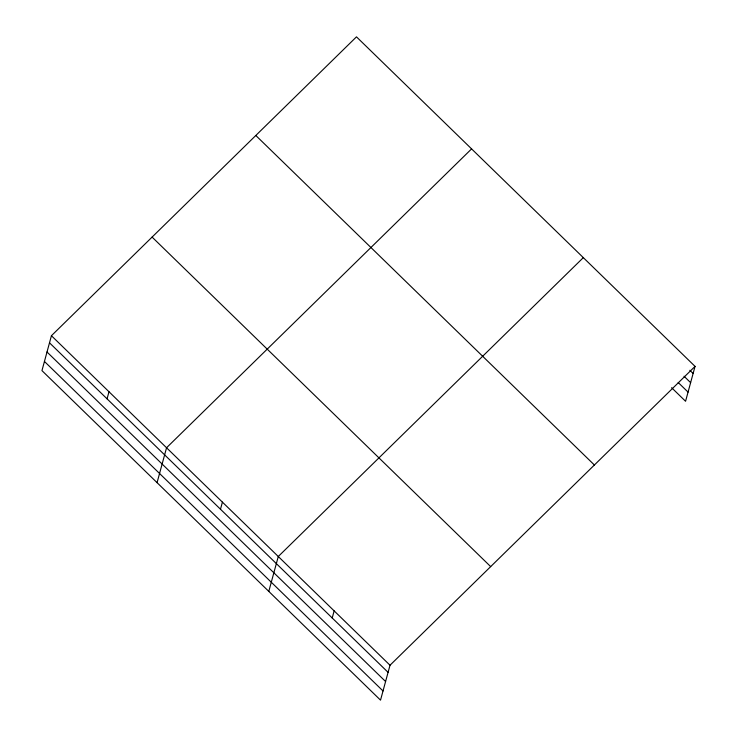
<?xml version="1.0" encoding="UTF-8"?>
<svg xmlns="http://www.w3.org/2000/svg" width="737" height="737" viewBox="0 0 737 737"><rect width="100%" height="100%" fill="white"/><g stroke="black" fill="none" stroke-linecap="round" stroke-linejoin="round"><path stroke-width="1.11" d="M51.433 335.722L41.954 370.619L380.522 700.15L390.011 665.244L695.046 366.381L356.478 36.85L51.433 335.722L390.011 665.244M107.068 398.846L108.993 391.734M157.064 482.661L166.553 447.755L471.588 148.892M220.483 509.23L222.417 502.127M268.793 591.406L278.282 556.499L583.317 257.637M332.212 617.974L334.147 610.872M695.046 366.381L685.567 401.278L671.6 387.69M689.832 370.287L693.121 373.484M684.056 376.257L690.624 382.66M678.197 382.512L688.054 392.112M255.813 135.479L594.381 465.001M152.098 237.093L490.676 566.615M49.508 342.825L388.077 672.347M47.011 352L385.589 681.522M44.441 361.452L383.019 690.974"/></g></svg>
